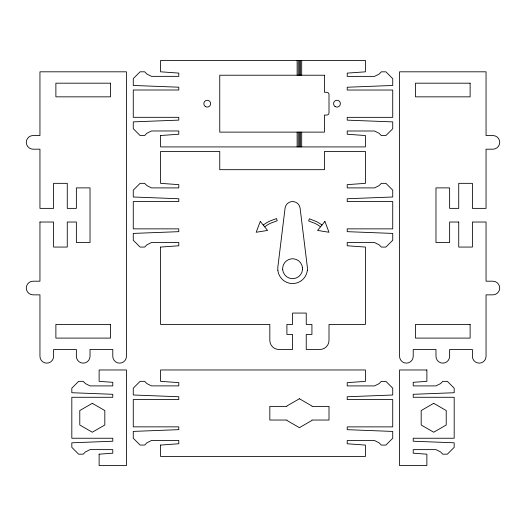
<?xml version="1.0" encoding="UTF-8"?>
<svg xmlns="http://www.w3.org/2000/svg" width="526" height="526" viewBox="0 0 526 526"><rect width="100%" height="100%" fill="white"/><g stroke="black" fill="none" stroke-linecap="round" stroke-linejoin="round"><path stroke-width="0.79" d="M302.496 269.739L302.496 267.701M307.348 270.239L307.421 268.72A15.096 15.096 0 0 0 307.283 266.656L300.09 208.04A7.581 7.581 0 0 0 285.099 207.908L277.807 267.399L277.827 270.239M263.197 225.023L266.432 222.886A37.576 37.576 0 0 1 270.371 220.835L276.525 218.553L277.215 220.716L270.653 223.202A34.098 34.098 0 0 0 267.708 224.766L264.637 226.791M322.004 224.996L318.92 222.965A36.386 36.386 0 0 0 315.948 221.367L309.373 218.783L308.644 220.94L314.857 223.346A32.954 32.954 0 0 1 317.645 224.839L320.564 226.765M282.679 269.739L282.679 267.701A9.948 9.948 0 0 1 291.568 258.818L293.607 258.812A9.948 9.948 0 0 1 302.47 267.701M301.694 60.431L301.694 75.225M301.694 132.125L301.694 146.918M300.556 60.431L300.556 75.225M300.556 132.125L300.556 146.918M299.419 60.431L299.419 75.225M299.419 132.125L299.419 146.918M298.275 60.431L298.275 75.225M298.275 132.125L298.275 146.918M297.137 60.431L297.137 75.225M297.137 132.125L297.137 146.918M307.342 270.233A14.813 14.813 0 0 1 294.106 283.468L291.069 283.481A14.813 14.813 0 0 1 277.866 270.239M302.489 269.739A9.948 9.948 0 0 1 293.607 278.622L291.568 278.629A9.948 9.948 0 0 1 282.699 269.739M39.95 222.025L39.95 281.2L33.125 281.2A6.825 6.825 0 0 0 26.293 288.031A6.825 6.825 0 0 0 33.125 294.856L39.95 294.856L39.95 356.312A6.825 6.825 0 0 0 46.781 363.137A6.825 6.825 0 0 0 53.606 356.312L53.606 349.481L76.369 349.481L76.369 356.312A6.825 6.825 0 0 0 83.193 363.137A6.825 6.825 0 0 0 90.025 356.312L90.025 349.481L112.781 349.481L112.781 356.312A6.825 6.825 0 0 0 119.612 363.137A6.825 6.825 0 0 0 126.437 356.312L126.437 71.812L39.95 71.812L39.95 135.537L33.125 135.537A6.825 6.825 0 0 0 26.293 142.368A6.825 6.825 0 0 0 33.125 149.193L39.95 149.193L39.95 208.368L53.606 208.368L53.606 183.337L67.262 183.337L67.262 208.368L76.369 208.368L76.369 187.887L90.025 187.887L90.025 242.512L76.369 242.512L76.369 222.025L67.262 222.025L67.262 247.062L53.606 247.062L53.606 222.025L39.95 222.025M99.125 454.181L99.125 465.569L126.437 465.569L126.437 369.975L99.125 369.975L99.125 381.343L112.781 382.323L112.781 385.9L90.025 385.9L85.468 383.625L83.193 381.343L78.644 381.343L71.819 388.175L71.819 392.725L112.781 394.303L112.781 397.281L71.819 397.281L71.819 438.243L112.781 438.243L112.781 441.222L71.819 442.8L71.819 447.35L78.644 454.181L83.193 454.181L85.468 451.9L90.025 449.625L112.781 449.625L112.781 453.202L99.125 454.181M160.581 135.524L160.581 146.918L365.419 146.918L365.419 135.55L347.213 134.248L347.213 131L374.525 131L379.075 133.275L381.35 135.55L385.906 135.55L392.731 128.719L392.731 121.894L347.213 120.145L347.213 117.344L392.731 117.344L392.731 90.031L347.213 90.031L347.213 87.231L392.731 85.475L392.731 78.65L385.906 71.819L381.35 71.819L379.075 74.1L374.525 76.375L347.213 76.375L347.213 73.121L365.419 71.819L365.419 60.431L160.581 60.431L160.581 71.799L178.787 73.101L178.787 76.349L151.475 76.349L146.925 74.074L144.65 71.799L140.094 71.799L133.269 78.624L133.269 85.455L178.787 87.204L178.787 90.005L133.269 90.005L133.269 117.318L178.787 117.318L178.787 120.119L133.269 121.868L133.269 128.699L140.094 135.524L144.65 135.524L146.925 133.249L151.475 130.974L178.787 130.974L178.787 134.229L160.581 135.524M160.581 445.062L160.581 456.456L365.419 456.456L365.419 445.088L347.213 443.786L347.213 440.532L374.525 440.532L379.075 442.813L381.35 445.088L385.906 445.088L392.731 438.257L392.731 431.432L347.213 429.676L347.213 426.875L392.731 426.875L392.731 399.563L347.213 399.563L347.213 396.762L392.731 395.013L392.731 388.188L385.906 381.357L381.35 381.357L379.075 383.632L374.525 385.913L347.213 385.913L347.213 382.658L365.419 381.357L365.419 369.969L160.581 369.969L160.581 381.337L178.787 382.639L178.787 385.887L151.475 385.887L146.925 383.612L144.65 381.337L140.094 381.337L133.269 388.162L133.269 394.993L178.787 396.742L178.787 399.543L133.269 399.543L133.269 426.856L178.787 426.856L178.787 429.657L133.269 431.405L133.269 438.237L140.094 445.062L144.65 445.062L146.925 442.787L151.475 440.512L178.787 440.512L178.787 443.76L160.581 445.062M160.581 247.075L160.581 324.443L269.825 324.443L269.825 340.381A9.106 9.106 0 0 0 278.931 349.481L292.587 349.481L292.587 334.464L286.9 334.464L286.9 324.443L292.587 324.443L292.587 313.069L306.244 313.069L306.244 324.443L311.931 324.443L311.931 334.464L306.244 334.464L306.244 349.481L319.9 349.481A9.106 9.106 0 0 0 329.006 340.381L329.006 324.443L365.419 324.443L365.419 247.075L347.213 245.773L347.213 242.519L374.525 242.519L379.075 244.8L381.35 247.075L385.906 247.075L392.731 240.244L392.731 233.419L347.213 231.664L347.213 228.863L392.731 228.863L392.731 201.557L347.213 201.557L347.213 198.749L392.731 197L392.731 190.175L385.906 183.344L381.35 183.344L379.075 185.619L374.525 187.9L347.213 187.9L347.213 184.646L365.419 183.344L365.419 151.468L324.45 151.468L324.45 169.681L219.756 169.681L219.756 151.468L160.581 151.468L160.581 183.344L178.787 184.646L178.787 187.9L151.475 187.9L146.925 185.619L144.65 183.344L140.094 183.344L133.269 190.175L133.269 197L178.787 198.749L178.787 201.557L133.269 201.557L133.269 228.863L178.787 228.863L178.787 231.664L133.269 233.419L133.269 240.244L140.094 247.075L144.65 247.075L146.925 244.8L151.475 242.519L178.787 242.519L178.787 245.773L160.581 247.075M426.875 369.975L426.875 381.343L413.219 382.323L413.219 385.9L435.975 385.9L440.532 383.625L442.807 381.343L447.356 381.343L454.181 388.175L454.181 392.725L413.219 394.303L413.219 397.281L454.181 397.281L454.181 438.243L413.219 438.243L413.219 441.222L454.181 442.8L454.181 447.35L447.356 454.181L442.807 454.181L440.532 451.9L435.975 449.625L413.219 449.625L413.219 453.202L426.875 454.181L426.875 465.569L399.563 465.569L399.563 369.975L426.875 369.975M458.738 222.025L458.738 247.062L472.394 247.062L472.394 222.025L486.05 222.025L486.05 281.2L492.875 281.2A6.825 6.825 0 0 1 499.707 288.031A6.825 6.825 0 0 1 492.875 294.856L486.05 294.856L486.05 356.312A6.825 6.825 0 0 1 479.219 363.137A6.825 6.825 0 0 1 472.394 356.312L472.394 349.481L449.631 349.481L449.631 356.312A6.825 6.825 0 0 1 442.807 363.137A6.825 6.825 0 0 1 435.975 356.312L435.975 349.481L413.219 349.481L413.219 356.312A6.825 6.825 0 0 1 406.388 363.137A6.825 6.825 0 0 1 399.563 356.312L399.563 71.812L486.05 71.812L486.05 135.537L492.875 135.537A6.825 6.825 0 0 1 499.707 142.368A6.825 6.825 0 0 1 492.875 149.193L486.05 149.193L486.05 208.368L472.394 208.368L472.394 183.337L458.738 183.337L458.738 208.368L449.631 208.368L449.631 187.887L435.975 187.887L435.975 242.512L449.631 242.512L449.631 222.025L458.738 222.025M260.291 221.453L256.169 232.268L267.596 230.427L260.291 221.453M324.897 221.446L317.579 230.421L329.006 232.268L324.897 221.446M92.3 403.317L79.781 410.55L79.781 425.001L92.3 432.227L104.819 425.001L104.819 410.55L92.3 403.317M299.419 398.754L286.9 405.987L286.9 406.381L269.825 406.381L269.825 420.037L286.9 420.037L286.9 420.438L299.419 427.664L311.931 420.438L311.931 420.037L329.006 420.037L329.006 406.381L311.931 406.381L311.931 405.987L299.419 398.754M433.7 403.317L421.181 410.55L421.181 425.001L433.7 432.227L446.219 425.001L446.219 410.55L433.7 403.317M324.45 75.225L219.756 75.225L219.756 132.125L324.45 132.125L324.45 115.056L326.725 115.056A2.275 2.275 0 0 0 329.006 112.781L329.006 94.568A2.275 2.275 0 0 0 326.725 92.293L324.45 92.293L324.45 75.225M110.506 83.187L55.881 83.187L55.881 96.843L110.506 96.843L110.506 83.187M470.119 83.187L415.494 83.187L415.494 96.843L470.119 96.843L470.119 83.187M110.506 324.443L55.881 324.443L55.881 338.1L110.506 338.1L110.506 324.443M470.119 324.443L415.494 324.443L415.494 338.1L470.119 338.1L470.119 324.443M205.324 106.502A3.412 3.412 0 0 0 210.643 103.918A3.412 3.412 0 0 0 205.745 100.604A3.412 3.412 0 0 0 205.324 106.502M335.055 106.502A3.412 3.412 0 0 0 340.375 103.918A3.412 3.412 0 0 0 335.476 100.604A3.412 3.412 0 0 0 335.055 106.502"/></g></svg>
